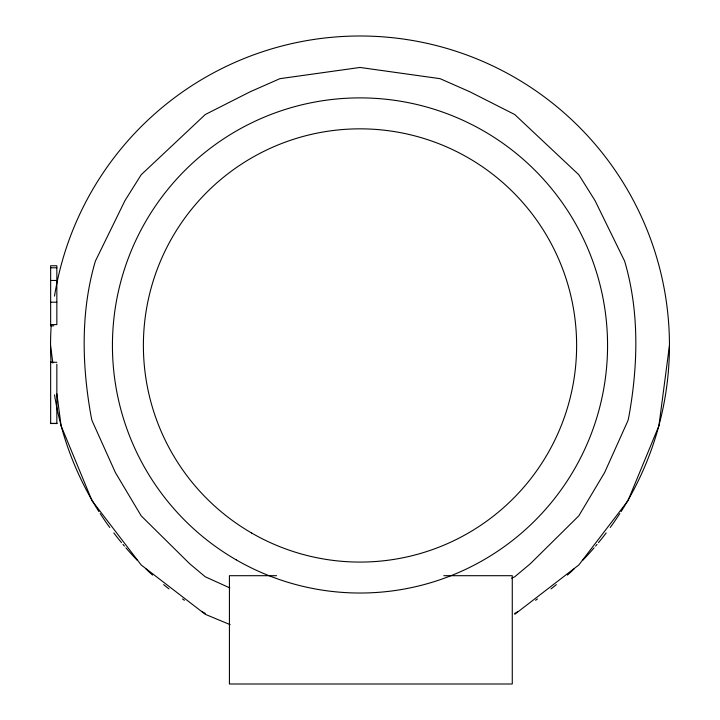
<?xml version="1.0" encoding="UTF-8"?>
<svg xmlns="http://www.w3.org/2000/svg" width="720" height="720" viewBox="0 0 720 720"><rect width="100%" height="100%" fill="white"/><g stroke="black" fill="none" stroke-linecap="round" stroke-linejoin="round"><path stroke-width="1.08" d="M669.456 345.456L658.908 425.808L627.993 500.679L578.817 564.975L514.728 614.313M511.659 578.187L514.728 576.801L530.442 563.634L578.817 515.844L604.638 472.518L627.993 420.534L628.614 417.969C638.127 366.3 639.612 311.895 624.627 261.135L595.062 200.673L578.817 174.753L514.728 114.534L469.836 91.773L440.091 78.669L360 67.455L279.909 78.669L250.164 91.773L205.272 114.534L141.183 174.753L124.938 200.673L95.373 261.135C80.388 311.895 81.873 366.3 91.386 417.969L92.007 420.534L115.362 472.518L141.183 515.844L189.558 563.634L205.272 576.801L229.806 587.907M50.652 267.768L56.844 267.768M50.652 280.458L56.844 280.458M50.652 302.193L56.844 302.193M50.652 324.603L56.844 324.603L56.844 265.752L50.652 265.752L50.652 325.827L53.748 325.827M50.652 362.268L56.844 362.268M50.652 423.369L56.844 423.369M50.652 423.522L56.844 423.522M276.57 575.694L229.428 575.694L229.428 684L512.271 684L512.271 575.694L443.808 575.694M230.148 624.654L205.272 614.313L141.183 564.975L92.007 500.679L61.092 425.808L56.898 393.885M50.544 345.456L52.857 363.069M56.844 364.176L56.844 423.639M50.652 362.106L50.652 423.639M54.504 296.109A309.456 309.456 0 0 1 470.043 56.223A309.456 309.456 0 0 1 621.036 511.65M619.821 513.54A309.456 309.456 0 0 1 610.245 527.49M606.195 532.935A309.456 309.456 0 0 1 598.455 542.682M597.015 544.419A309.456 309.456 0 0 1 595.557 546.147M594.081 547.857A309.456 309.456 0 0 1 582.723 560.295M574.038 568.953A309.456 309.456 0 0 1 567.468 575.064M556.362 584.631A309.456 309.456 0 0 1 551.061 588.879M537.435 598.986A309.456 309.456 0 0 1 535.581 600.273M517.608 611.766A309.456 309.456 0 0 1 514.728 613.449M205.272 613.449A309.456 309.456 0 0 1 202.392 611.766M184.419 600.273A309.456 309.456 0 0 1 182.565 598.986M168.939 588.879A309.456 309.456 0 0 1 163.638 584.631M152.532 575.064A309.456 309.456 0 0 1 145.962 568.953M137.277 560.295A309.456 309.456 0 0 1 125.919 547.857M124.443 546.147A309.456 309.456 0 0 1 122.985 544.419M121.545 542.682A309.456 309.456 0 0 1 113.805 532.935M109.755 527.49A309.456 309.456 0 0 1 100.179 513.54M98.964 511.65A309.456 309.456 0 0 1 54.504 394.803M51.003 362.232A309.456 309.456 0 0 1 51.201 325.305M251.694 533.052A216.621 216.621 0 0 0 576.621 345.456A216.621 216.621 0 0 0 251.694 157.86A216.621 216.621 0 0 0 251.694 533.052M236.214 559.854A247.563 247.563 0 0 0 607.563 345.456A247.563 247.563 0 0 0 236.214 131.058A247.563 247.563 0 0 0 236.214 559.854"/></g></svg>
